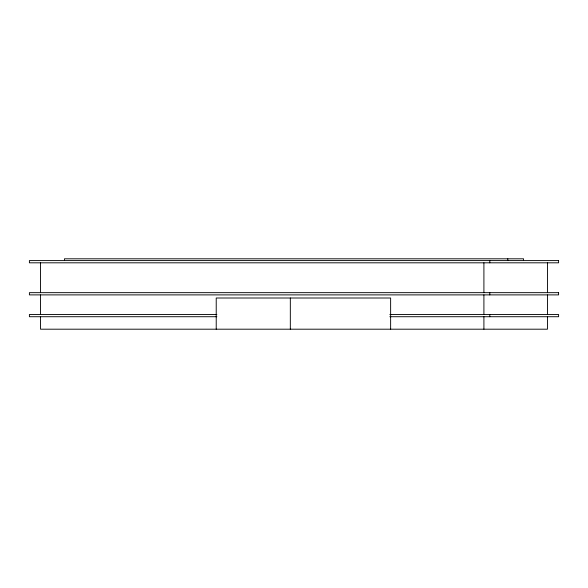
<?xml version="1.0" encoding="UTF-8"?>
<svg xmlns="http://www.w3.org/2000/svg" width="588" height="588" viewBox="0 0 588 588"><rect width="100%" height="100%" fill="white"/><g stroke="black" fill="none" stroke-linecap="round" stroke-linejoin="round"><path stroke-width="0.88" d="M216.869 314.492L29.4 314.492L29.4 316.719L216.869 316.719M389.829 314.492L558.6 314.492L558.6 316.719L389.829 316.719M547.457 262.814L547.457 292.662M547.457 294.889L547.457 314.492M547.457 316.719L547.457 329.192L40.543 329.192L40.543 316.719M523.563 260.587L523.563 258.808L64.437 258.808L64.437 260.587M507.804 258.808L507.804 260.587M489.797 260.587L489.797 262.814M489.797 292.662L489.797 294.889M489.797 314.492L489.797 316.719M483.909 262.814L483.909 292.662M483.909 294.889L483.909 314.492M483.909 316.719L483.909 329.192M390.63 329.192L390.63 298.006L216.222 298.006L216.222 329.192M290.325 298.006L290.325 329.192M40.543 262.814L40.543 292.662M40.543 294.889L40.543 314.492M558.6 260.587L29.4 260.587L29.4 262.814L558.6 262.814L558.6 260.587M558.6 292.662L29.4 292.662L29.4 294.889L558.6 294.889L558.6 292.662"/></g></svg>
